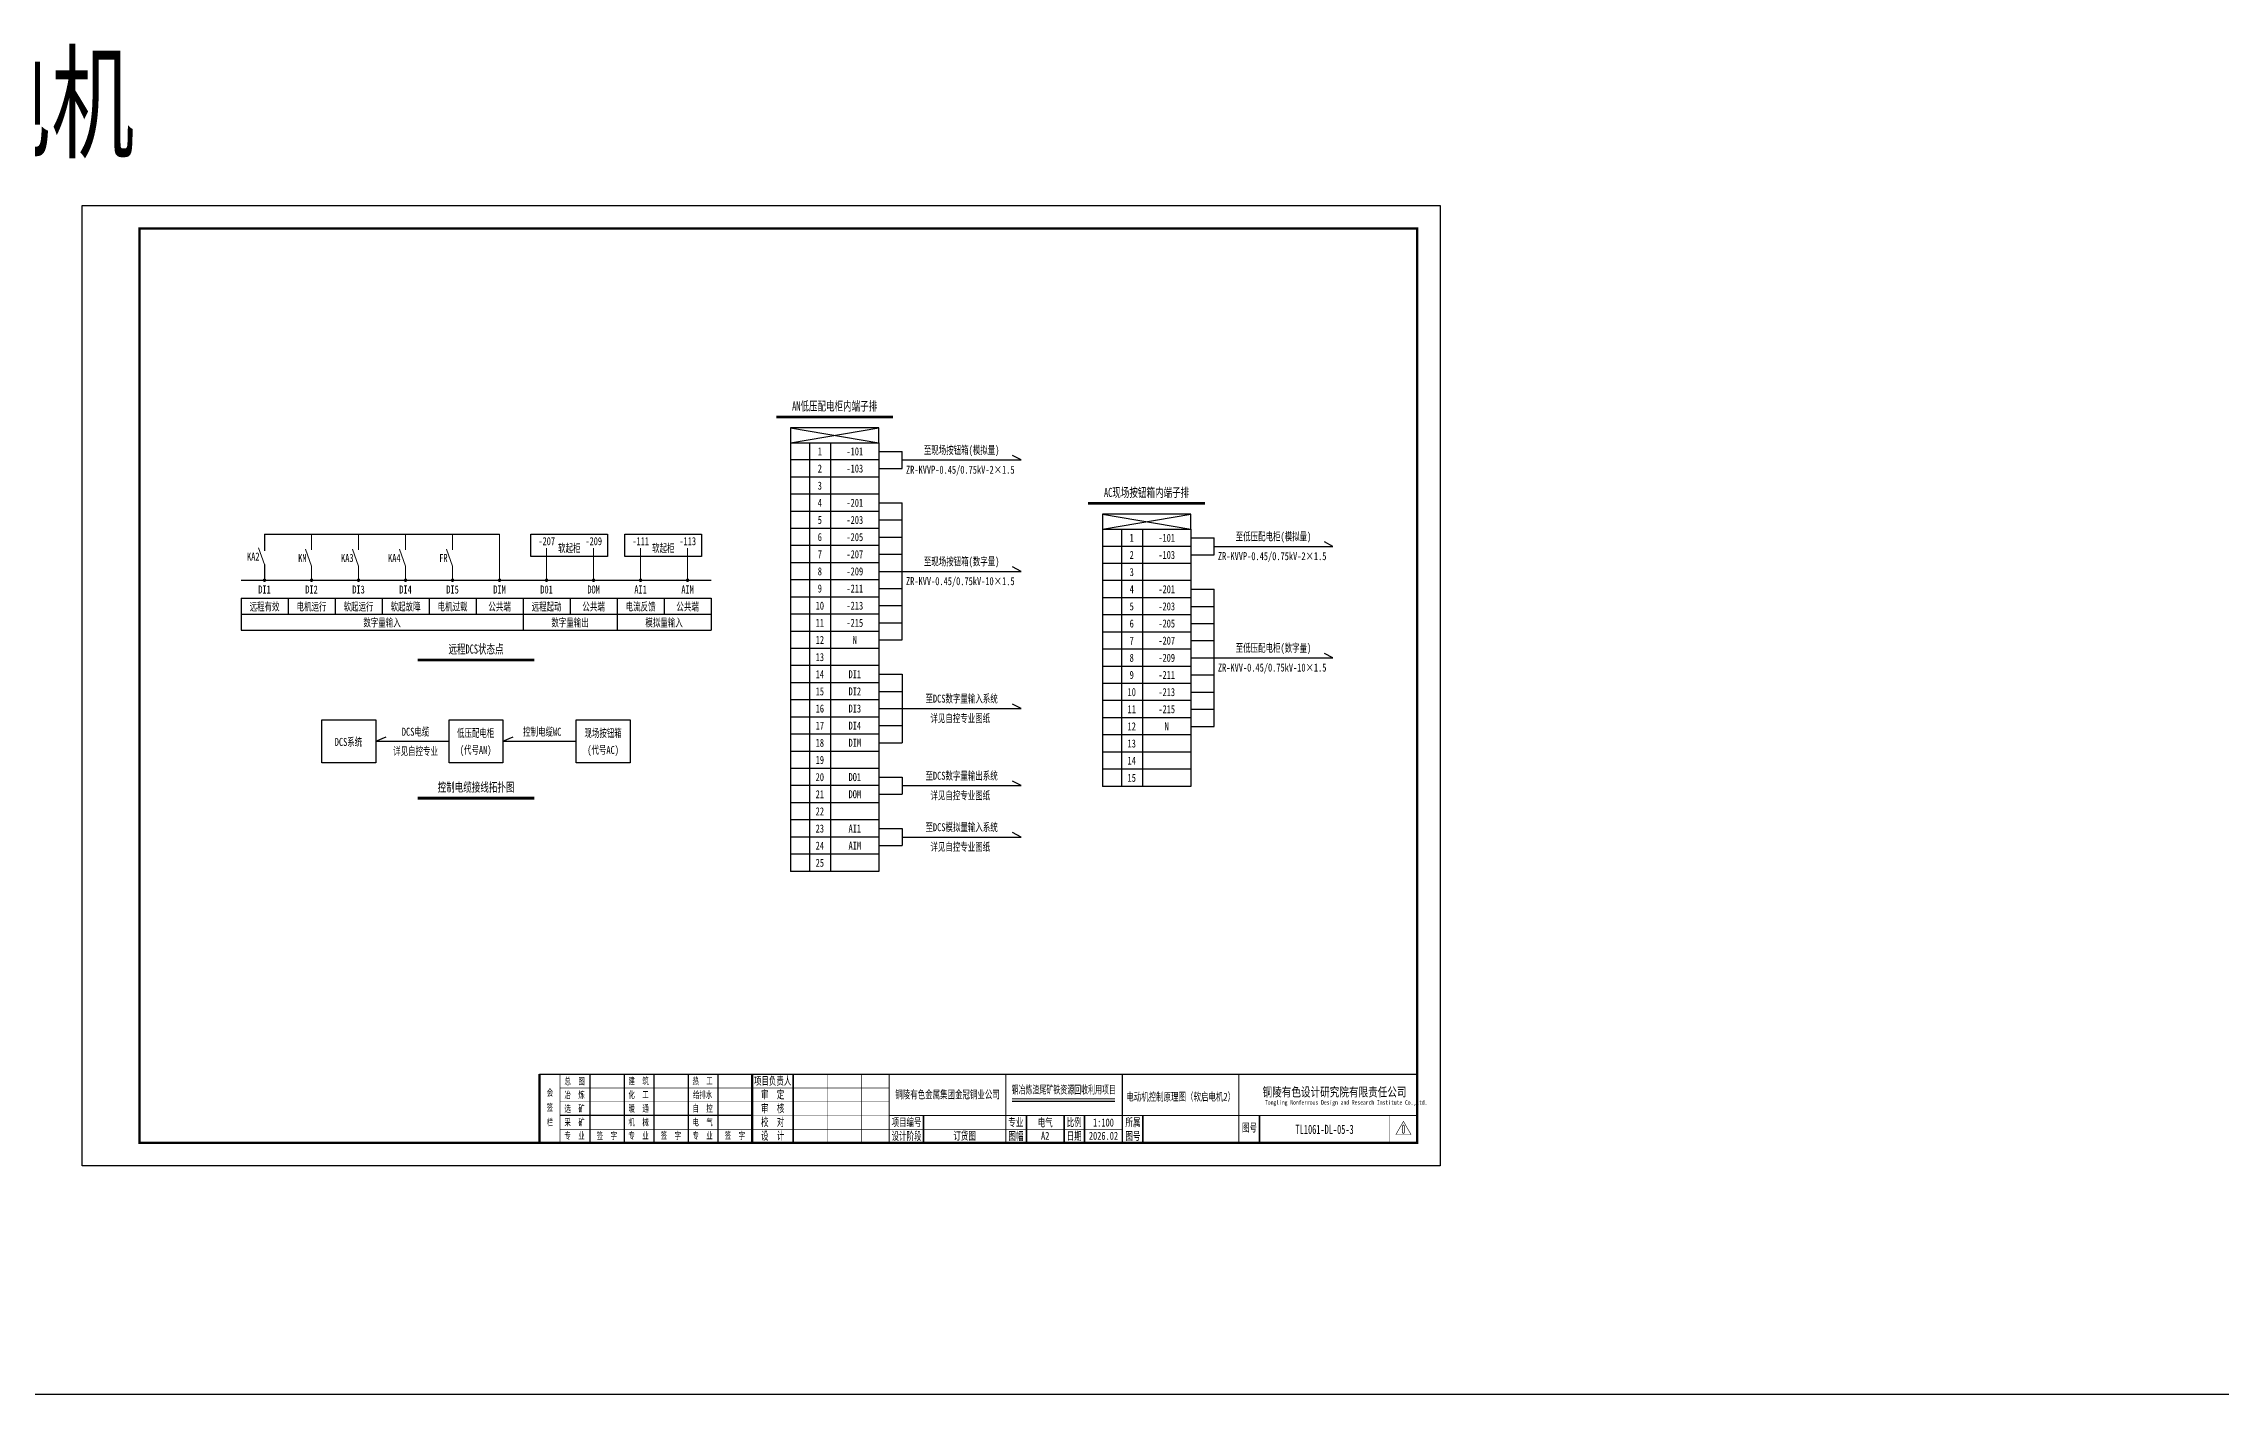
# Model space of a CAD drawing. Header units: millimetres. Extents: x 401220 to 2750366, y -101310 to 943175.
# Drawn here: x 1328851 to 1424086, y 628022 to 687110 of the extents above; entities that cross this region are included whole.
import ezdxf
from ezdxf.enums import TextEntityAlignment as Align

# ---------------------------------------------------------------- set-up
doc = ezdxf.new("R2010")
doc.units = ezdxf.units.MM
for name, color, linetype, lineweight in [('CAXA0层', 7, 'Continuous', 25), ('SW', 8, 'Continuous', 20), ('TEXT', 4, 'Continuous', 0)]:
    doc.layers.add(name, color=color, linetype=linetype, lineweight=lineweight)
for name, color, linetype in [('动力平面设备层', 1, 'Continuous'), ('图框', 7, 'Continuous'), ('标注-照明', 7, 'Continuous'), ('照明平面导线层', 3, 'Continuous'), ('照明平面设备层', 1, 'Continuous')]:
    doc.layers.add(name, color=color, linetype=linetype)
doc.styles.add('HZ', font='simsun.ttf', dxfattribs={"width": 0.75})
doc.styles.add('标准', font='NSimSun.ttf', dxfattribs={"width": 0.667})

# ---------------------------------------------------------------- blocks, each defined once
blk = doc.blocks.new('3')
at = {"layer": 'TEXT', "color": 7, "lineweight": 25, "style": 'HZ', "width": 0.75}
for s, height, p in [('铜陵有色设计研究院有限责任公司', 400, (221501, 249018)), ('Tongling Nonferrous Design and Research Institute Co.,Ltd.', 200, (221613, 248659))]:
    blk.add_text(s, height=height, dxfattribs=at).set_placement(p)
blk = doc.blocks.new('铜陵有色图签02')
at = {"layer": '图框', "linetype": 'Continuous', "lineweight": 50}
for p, q in [((-38401, 3003), (-38401, 1)), ((-29100, 3001), (-29100, 0))]:
    blk.add_line(p, q, dxfattribs=at)
at = {"layer": '图框', "color": 7, "linetype": 'Continuous', "lineweight": 25}
for p, q in [((-36201, 3010), (-36201, 9)), ((-34701, 3010), (-34701, 9)), ((-33401, 3017), (-33401, 16)), ((-31901, 3017), (-31901, 16)), ((-30601, 3017), (-30601, 16)), ((-29100, 1201), (-37501, 1201))]:
    blk.add_line(p, q, dxfattribs=at)
at = {"layer": '图框', "color": 7, "linetype": 'Continuous', "lineweight": 35}
for p, q in [((-27300, 3001), (-27300, 1)), ((-21600, 1197), (-21600, -3)), ((-17100, 1200), (-17100, 0)), ((-15450, 0), (-15450, 1200)), ((-14550, 1200), (-14550, 0)), ((-12000, 1201), (-12000, 1)), ((-6900, 1202), (-6900, 2))]:
    blk.add_line(p, q, dxfattribs=at)
at = {"layer": '图框', "lineweight": 25}
blk.add_line((-17723, 1830), (-13223, 1830), dxfattribs=at)
at = {"layer": '图框', "lineweight": 70, "const_width": 70}
blk.add_lwpolyline([(-17980, 3001), (0, 3001), (-38401, 3001)], dxfattribs=at)
at = {"layer": '图框', "color": 7, "linetype": 'Continuous', "lineweight": 25, "const_width": 25}
for points in [[(-37501, 3000), (-37501, 0)], [(-25800, 3001), (-25800, 1)], [(-24300, 3001), (-24300, 1)], [(-23100, 2401), (-37501, 2401)], [(-23100, 1801), (-37501, 1801)], [(-23100, 1201), (-29100, 1201)], [(-602, 943), (-932, 371), (-272, 371), (-602, 943)], [(-12900, 600), (-18000, 600), (-37501, 600)]]:
    blk.add_lwpolyline(points, dxfattribs=at)
at = {"layer": '图框', "linetype": 'Continuous', "lineweight": 50, "const_width": 50}
for points in [[(-23100, 3001), (-23100, 1)], [(-18000, 3000), (-18000, 0)]]:
    blk.add_lwpolyline(points, dxfattribs=at)
at = {"layer": '图框', "lineweight": 50, "const_width": 50}
for points in [[(-12900, 3001), (-12900, 1)], [(-7800, 3001), (-7800, 1)], [(0, 3000), (0, 0)], [(-23100, 1200), (0, 1200)]]:
    blk.add_lwpolyline(points, dxfattribs=at)
at = {"layer": '图框', "lineweight": 25, "const_width": 35}
blk.add_lwpolyline([(-17723, 1930), (-13223, 1930)], dxfattribs=at)
at = {"layer": '图框', "color": 7, "linetype": 'Continuous', "lineweight": 35, "const_width": 25}
blk.add_lwpolyline([(-1200, 1201), (-1200, 0)], dxfattribs=at)
at = {"layer": '图框', "linetype": 'Continuous', "lineweight": 70, "const_width": 70}
blk.add_lwpolyline([(-38401, 1), (0, 0)], dxfattribs=at)
at = {"layer": '图框', "lineweight": 25}
blk.add_blockref('3', (-228268, -246986), dxfattribs=at)
at = {"layer": 'TEXT', "color": 7, "lineweight": 25, "style": '标准', "width": 0.667}
for s, height, p in [('总  图', 300, (-36862, 2555)), ('建  筑', 300, (-34062, 2562)), ('热  工', 300, (-31262, 2562)), ('项目负责人', 350, (-28197, 2541)), ('会', 300, (-37942, 2054)), ('冶  炼', 300, (-36862, 1955)), ('化  工', 300, (-34062, 1962)), ('给排水', 300, (-31262, 1962)), ('审  定', 350, (-28197, 1941)), ('栏', 300, (-37942, 754)), ('签', 300, (-37942, 1404)), ('采  矿', 300, (-36862, 754)), ('选  矿', 300, (-36862, 1355)), ('机  械', 300, (-34062, 761)), ('暖  通', 300, (-34062, 1362)), ('电  气', 300, (-31262, 761)), ('自  控', 300, (-31262, 1362)), ('校  对', 350, (-28197, 741)), ('审  核', 350, (-28197, 1341)), ('项目编号', 350, (-22343, 730)), ('专业', 350, (-17559, 730)), ('比例', 350, (-15009, 730)), ('所属', 350, (-12438, 730)), ('专  业', 300, (-36862, 170)), ('签  字', 300, (-35449, 170)), ('专  业', 300, (-34062, 177)), ('签  字', 300, (-32649, 177)), ('专  业', 300, (-31262, 177)), ('签  字', 300, (-29849, 177)), ('设  计', 350, (-28197, 139)), ('设计阶段', 350, (-22343, 130)), ('图幅', 350, (-17559, 130)), ('日期', 350, (-15009, 130)), ('图号', 350, (-12438, 130)), ('图号', 350, (-7339, 495))]:
    blk.add_text(s, height=height, dxfattribs=at).set_placement(p, align=Align.CENTER)

msp = doc.modelspace()

# ---------------------------------------------------------------- linework, layer by layer
at = {"color": 2, "linetype": 'ByBlock', "lineweight": 25}
for p, q in [((1361528.3, 670297.5), (1365395.3, 669646.6)), ((1361528.3, 669646.6), (1365395.3, 670297.5)), ((1361528.3, 669646.6), (1361528.3, 650901.6)), ((1361528.3, 669646.6), (1365395.3, 669646.6)), ((1362364.2, 669646.6), (1362364.2, 650901.6)), ((1363283.6, 669646.6), (1363283.6, 650901.6)), ((1365395.3, 669646.6), (1365395.3, 650901.6)), ((1365395.3, 668896.8), (1361528.3, 668896.8)), ((1365395.3, 668147), (1361528.3, 668147)), ((1365395.3, 667397.2), (1361528.3, 667397.2)), ((1365395.3, 666647.4), (1361528.3, 666647.4)), ((1365395.3, 665897.6), (1361528.3, 665897.6)), ((1365395.3, 665147.8), (1361528.3, 665147.8)), ((1365395.3, 664398), (1361528.3, 664398)), ((1365395.3, 663648.2), (1361528.3, 663648.2)), ((1365395.3, 662898.4), (1361528.3, 662898.4)), ((1365395.3, 662148.6), (1361528.3, 662148.6)), ((1365395.3, 661398.8), (1361528.3, 661398.8)), ((1365395.3, 660649), (1361528.3, 660649)), ((1365395.3, 659899.2), (1361528.3, 659899.2)), ((1365395.3, 659149.4), (1361528.3, 659149.4)), ((1365395.3, 658399.6), (1361528.3, 658399.6)), ((1365395.3, 657649.8), (1361528.3, 657649.8)), ((1365395.3, 656900), (1361528.3, 656900)), ((1365395.3, 656150.2), (1361528.3, 656150.2)), ((1365395.3, 655400.4), (1361528.3, 655400.4)), ((1365395.3, 654650.6), (1361528.3, 654650.6)), ((1365395.3, 653900.8), (1361528.3, 653900.8)), ((1365395.3, 653151), (1361528.3, 653151)), ((1365395.3, 652401.2), (1361528.3, 652401.2)), ((1365395.3, 651651.4), (1361528.3, 651651.4)), ((1365395.3, 650901.6), (1361528.3, 650901.6))]:
    msp.add_line(p, q, dxfattribs=at)
at = {"color": 1, "linetype": 'ByBlock'}
for p, q in [((1365395.3, 669271.7), (1366414.3, 669271.7)), ((1366414.3, 668521.9), (1366414.3, 669271.7)), ((1366414.3, 668896.8), (1371615.5, 668896.8)), ((1365395.3, 668521.9), (1366414.3, 668521.9)), ((1365395.3, 667022.3), (1366414.3, 667022.3)), ((1366414.3, 661023.9), (1366414.3, 667022.3)), ((1365395.3, 666272.5), (1366414.3, 666272.5)), ((1365395.3, 665522.7), (1366414.3, 665522.7)), ((1365395.3, 664772.9), (1366414.3, 664772.9)), ((1379039.5, 665492.3), (1380058.5, 665492.3)), ((1379039.5, 664742.5), (1380058.5, 664742.5)), ((1380058.5, 664742.5), (1380058.5, 665492.3)), ((1380058.5, 665117.4), (1385259.8, 665117.4)), ((1365395.3, 664023.1), (1366414.3, 664023.1)), ((1366414.3, 664023.1), (1371615.5, 664023.1)), ((1365395.3, 663273.3), (1366414.3, 663273.3)), ((1379039.5, 663242.9), (1380058.5, 663242.9)), ((1380058.5, 657244.5), (1380058.5, 663242.9)), ((1365395.3, 662523.5), (1366414.3, 662523.5)), ((1379039.5, 662493.1), (1380058.5, 662493.1)), ((1365395.3, 661773.7), (1366414.3, 661773.7)), ((1365395.3, 661023.9), (1366414.3, 661023.9)), ((1379039.5, 661743.3), (1380058.5, 661743.3)), ((1379039.5, 660993.5), (1380058.5, 660993.5)), ((1379039.5, 660243.7), (1380058.5, 660243.7)), ((1380058.5, 660243.7), (1385259.8, 660243.7)), ((1365395.3, 659524.3), (1366414.3, 659524.3)), ((1379039.5, 659493.9), (1380058.5, 659493.9)), ((1365395.3, 658774.5), (1366414.3, 658774.5)), ((1379039.5, 658744.1), (1380058.5, 658744.1)), ((1365395.3, 658024.7), (1366414.3, 658024.7)), ((1365395.3, 657274.9), (1366414.3, 657274.9)), ((1366414.3, 658024.7), (1371615.5, 658024.7)), ((1379039.5, 657994.3), (1380058.5, 657994.3)), ((1379039.5, 657244.5), (1380058.5, 657244.5)), ((1365395.3, 656525.1), (1366414.3, 656525.1)), ((1365395.3, 655025.5), (1366414.3, 655025.5)), ((1365395.3, 654275.7), (1366414.3, 654275.7)), ((1366414.3, 654650.6), (1371615.5, 654650.6)), ((1365395.3, 652776.1), (1366414.3, 652776.1)), ((1366414.3, 652401.2), (1371615.5, 652401.2)), ((1365395.3, 652026.3), (1366414.3, 652026.3))]:
    msp.add_line(p, q, dxfattribs=at)
at = {"color": 3, "linetype": 'ByBlock', "lineweight": 25}
for p, q in [((1375172.5, 666518.1), (1379039.5, 665867.2)), ((1375172.5, 665867.2), (1379039.5, 666518.1)), ((1375172.5, 665867.2), (1375172.5, 654620.2)), ((1375172.5, 665867.2), (1379039.5, 665867.2)), ((1376008.4, 665867.2), (1376008.4, 654620.2)), ((1376927.8, 665867.2), (1376927.8, 654620.2)), ((1379039.5, 665867.2), (1379039.5, 654620.2)), ((1379039.5, 665117.4), (1375172.5, 665117.4)), ((1379039.5, 664367.6), (1375172.5, 664367.6)), ((1379039.5, 663617.8), (1375172.5, 663617.8)), ((1379039.5, 662868), (1375172.5, 662868)), ((1379039.5, 662118.2), (1375172.5, 662118.2)), ((1379039.5, 661368.4), (1375172.5, 661368.4)), ((1379039.5, 660618.6), (1375172.5, 660618.6)), ((1379039.5, 659868.8), (1375172.5, 659868.8)), ((1379039.5, 659119), (1375172.5, 659119)), ((1379039.5, 658369.2), (1375172.5, 658369.2)), ((1379039.5, 657619.4), (1375172.5, 657619.4)), ((1379039.5, 656869.6), (1375172.5, 656869.6)), ((1379039.5, 656119.8), (1375172.5, 656119.8)), ((1379039.5, 655370), (1375172.5, 655370)), ((1379039.5, 654620.2), (1375172.5, 654620.2))]:
    msp.add_line(p, q, dxfattribs=at)
at = {"color": 3}
msp.add_line((1608777.1, 628021.7), (1079541.3, 628021.7), dxfattribs=at)
at = {"color": 2, "linetype": 'ByBlock', "lineweight": 25}
msp.add_lwpolyline([(1361528.3, 669646.6), (1365395.3, 669646.6), (1365395.3, 670297.5), (1361528.3, 670297.5)], close=True, dxfattribs=at)
at = {"color": 3, "linetype": 'ByBlock', "lineweight": 25}
msp.add_lwpolyline([(1375172.5, 665867.2), (1379039.5, 665867.2), (1379039.5, 666518.1), (1375172.5, 666518.1)], close=True, dxfattribs=at)
at = {"color": 7, "linetype": 'ByBlock', "lineweight": 20, "const_width": 75}
for points in [[(1338480.2, 663635.4, 1), (1338555.2, 663635.4, 1)], [(1340536.7, 663635.4, 1), (1340611.7, 663635.4, 1)], [(1342593.2, 663635.4, 1), (1342668.2, 663635.4, 1)], [(1344649.7, 663635.4, 1), (1344724.7, 663635.4, 1)], [(1346706.2, 663635.4, 1), (1346781.2, 663635.4, 1)], [(1348762.7, 663635.4, 1), (1348837.7, 663635.4, 1)], [(1350819.2, 663635.4, 1), (1350894.2, 663635.4, 1)], [(1352875.7, 663635.4, 1), (1352950.7, 663635.4, 1)], [(1354932.2, 663635.4, 1), (1355007.2, 663635.4, 1)], [(1356988.7, 663635.4, 1), (1357063.7, 663635.4, 1)]]:
    msp.add_lwpolyline(points, format="xyb", close=True, dxfattribs=at)
at = {"layer": 'CAXA0层', "color": 2, "linetype": 'ByBlock', "lineweight": 40}
for p, q in [((1360912.7, 670800.9), (1366010.8, 670800.9)), ((1345222.9, 660170.8), (1350321.1, 660170.8)), ((1345222.9, 654131.4), (1350321.1, 654131.4))]:
    msp.add_line(p, q, dxfattribs=at)
at = {"layer": 'CAXA0层', "color": 2, "linetype": 'ByBlock', "lineweight": 0}
for p, q in [((1360912.7, 670735.4), (1366010.8, 670735.4)), ((1345222.9, 660105.3), (1350321.1, 660105.3)), ((1345222.9, 654065.9), (1350321.1, 654065.9))]:
    msp.add_line(p, q, dxfattribs=at)
at = {"layer": 'CAXA0层', "color": 3, "linetype": 'ByBlock', "lineweight": 40}
msp.add_line((1374557, 667021.5), (1379655.1, 667021.5), dxfattribs=at)
at = {"layer": 'CAXA0层', "color": 3, "linetype": 'ByBlock', "lineweight": 0}
msp.add_line((1374557, 666956), (1379655.1, 666956), dxfattribs=at)
at = {"layer": 'SW', "color": 7, "linetype": 'ByBlock', "lineweight": 25}
for p, q in [((1337489.5, 662850.5), (1358054.5, 662850.5)), ((1337489.5, 662850.5), (1337489.5, 661454.1)), ((1339546, 662850.5), (1339546, 662152.3)), ((1341602.5, 662850.5), (1341602.5, 662152.3)), ((1343659, 662850.5), (1343659, 662152.3)), ((1345715.5, 662850.5), (1345715.5, 662152.3)), ((1347772, 662850.5), (1347772, 662152.3)), ((1349828.5, 662850.5), (1349828.5, 661454.1)), ((1351885, 662850.5), (1351885, 662152.3)), ((1353941.5, 662850.5), (1353941.5, 661454.1)), ((1355998, 662850.5), (1355998, 662152.3)), ((1358054.5, 662850.5), (1358054.5, 661454.1)), ((1337489.5, 662152.3), (1358054.5, 662152.3)), ((1337489.5, 661454.1), (1358054.5, 661454.1))]:
    msp.add_line(p, q, dxfattribs=at)
at = {"layer": '动力平面设备层', "color": 1, "linetype": 'ByBlock', "lineweight": -3, "ltscale": 100}
for p, q in [((1371615.5, 668896.8), (1371238.9, 669090)), ((1385259.8, 665117.4), (1384883.2, 665310.6)), ((1371615.5, 664023.1), (1371238.9, 664216.3)), ((1385259.8, 660243.7), (1384883.2, 660436.9)), ((1366414.3, 659524.3), (1366414.3, 656525.1)), ((1371615.5, 658024.7), (1371238.9, 658217.9)), ((1366414.3, 655025.5), (1366414.3, 654275.7)), ((1371615.5, 654650.6), (1371238.9, 654843.8)), ((1366414.3, 652776.1), (1366414.3, 652026.3)), ((1371615.5, 652401.2), (1371238.9, 652594.4))]:
    msp.add_line(p, q, dxfattribs=at)
at = {"layer": '动力平面设备层', "color": 3, "linetype": 'ByBlock', "lineweight": -3, "ltscale": 100}
for p, q in [((1350161.8, 665643.2), (1353520.4, 665643.2)), ((1350161.8, 664670.7), (1350161.8, 665643.2)), ((1353520.4, 665643.2), (1353520.4, 664670.7)), ((1354274.8, 665643.2), (1357633.4, 665643.2)), ((1354274.8, 664670.7), (1354274.8, 665643.2)), ((1357633.4, 665643.2), (1357633.4, 664670.7)), ((1353520.4, 664670.7), (1350161.8, 664670.7)), ((1357633.4, 664670.7), (1354274.8, 664670.7))]:
    msp.add_line(p, q, dxfattribs=at)
at = {"layer": '图框', "linetype": 'Continuous', "lineweight": 100, "const_width": 100}
msp.add_lwpolyline([(1333045.8, 639021.7), (1388945.8, 639021.7), (1388945.8, 679021.7), (1333045.8, 679021.7)], close=True, dxfattribs=at)
at = {"layer": '标注-照明', "linetype": 'ByBlock', "lineweight": 25, "ltscale": 100}
for p, q in [((1338517.7, 665643.2), (1338517.7, 664924.2)), ((1338517.7, 665643.2), (1348800.2, 665643.2)), ((1338517.7, 664320.8), (1338517.7, 663635.4)), ((1337489.5, 663635.4), (1358054.5, 663635.4)), ((1343387.5, 656589.4), (1343840.1, 656792.5)), ((1343387.5, 656589.4), (1346593.8, 656589.4)), ((1348950.2, 656589.4), (1349402.8, 656792.5)), ((1348950.2, 656589.4), (1352156.5, 656589.4))]:
    msp.add_line(p, q, dxfattribs=at)
for points in [[(1343387.5, 655643.5), (1341031.1, 655643.5), (1341031.1, 657535.3), (1343387.5, 657535.3)], [(1348950.2, 655643.5), (1346593.8, 655643.5), (1346593.8, 657535.3), (1348950.2, 657535.3)], [(1354512.9, 655643.5), (1352156.5, 655643.5), (1352156.5, 657535.3), (1354512.9, 657535.3)]]:
    msp.add_lwpolyline(points, close=True, dxfattribs=at)
at = {"layer": '照明平面导线层', "color": 0, "linetype": 'ByBlock', "lineweight": 20}
for p, q in [((1338517.7, 664320.8), (1338256.3, 665051.9)), ((1340574.2, 664256.9), (1340312.8, 664988.1)), ((1340574.2, 664958.7), (1340574.2, 665643.2)), ((1342630.7, 664256.9), (1342369.3, 664988.1)), ((1342630.7, 664958.7), (1342630.7, 665643.2)), ((1344687.2, 664256.9), (1344425.8, 664988.1)), ((1344687.2, 664958.7), (1344687.2, 665643.2)), ((1346743.7, 664256.9), (1346482.3, 664988.1)), ((1346743.7, 664958.7), (1346743.7, 665643.2)), ((1348800.2, 663635.4), (1348800.2, 665643.2)), ((1350856.7, 663635.4), (1350856.7, 665041.7)), ((1352913.2, 663635.4), (1352913.2, 665041.7)), ((1354969.7, 663635.4), (1354969.7, 665041.7)), ((1357026.2, 663635.4), (1357026.2, 665041.7)), ((1340574.2, 663635.4), (1340574.2, 664256.9)), ((1342630.7, 663635.4), (1342630.7, 664256.9)), ((1344687.2, 663635.4), (1344687.2, 664256.9)), ((1346743.7, 663635.4), (1346743.7, 664256.9))]:
    msp.add_line(p, q, dxfattribs=at)
at = {"layer": '照明平面设备层', "color": 0, "lineweight": -3, "ltscale": 100}
msp.add_lwpolyline([(1330545.8, 680021.7), (1389945.8, 680021.7), (1389945.8, 638021.7), (1330545.8, 638021.7)], close=True, dxfattribs=at)

# ---------------------------------------------------------------- block references
at = {"layer": '图框', "lineweight": 25}
msp.add_blockref('铜陵有色图签02', (1388945.8, 639021.7), dxfattribs=at)

# ---------------------------------------------------------------- texts
at = {"layer": 'SW', "color": 4, "linetype": 'ByBlock', "lineweight": 25, "style": '标准', "width": 0.667}
for s, height, p in [('软起电机', 4000, (1325545.8, 682521.2)), ('DCS电缆', 350, (1345125.8, 656833.8)), ('低压配电柜', 350, (1347753.7, 656775.5)), ('控制电缆WC', 350, (1350666.9, 656833.8)), ('现场按钮箱', 350, (1353330.5, 656775.5)), ('DCS系统', 350, (1342191, 656387.3)), ('详见自控专业', 350, (1345125.8, 655985.1)), ('(代号AN)', 350, (1347753.7, 656036.7)), ('(代号AC)', 350, (1353330.5, 656036.7))]:
    msp.add_text(s, height=height, dxfattribs=at).set_placement(p, align=Align.CENTER)
at = {"layer": 'SW', "color": 2, "linetype": 'ByBlock', "lineweight": 25, "style": '标准', "width": 0.667}
for s, p in [('AN低压配电柜内端子排', (1363461.5, 671055.9)), ('远程DCS状态点', (1347771.8, 660425.8)), ('控制电缆接线拓扑图', (1347771.8, 654386.4))]:
    msp.add_text(s, height=400, dxfattribs=at).set_placement(p, align=Align.CENTER)
at = {"layer": 'SW', "color": 7, "linetype": 'ByBlock', "lineweight": 25, "style": '标准', "width": 0.667}
for s, p in [('至现场按钮箱(模拟量)', (1369013.5, 669154)), ('2', (1362812.4, 668347)), ('1', (1362812.4, 669096.8)), ('-101', (1364341.7, 669096.8)), ('-103', (1364341.7, 668347)), ('ZR-KVVP-0.45/0.75kV-2×1.5', (1368956.5, 668294.1)), ('3', (1362812.4, 667597.2)), ('4', (1362812.4, 666847.4)), ('-201', (1364341.7, 666847.4)), ('5', (1362812.4, 666097.6)), ('6', (1362812.4, 665347.8)), ('-203', (1364341.7, 666097.6)), ('-205', (1364341.7, 665347.8)), ('至低压配电柜(模拟量)', (1382657.7, 665374.6)), ('-207', (1350862.4, 665168.8)), ('软起柜', (1351851.1, 664862.8)), ('-209', (1352918.9, 665168.8)), ('-111', (1354975.4, 665168.8)), ('软起柜', (1355964.1, 664862.8)), ('-113', (1357031.9, 665168.8)), ('7', (1362812.4, 664598)), ('-207', (1364341.7, 664598)), ('2', (1376456.6, 664567.6)), ('1', (1376456.6, 665317.4)), ('-101', (1377985.9, 665317.4)), ('-103', (1377985.9, 664567.6)), ('ZR-KVVP-0.45/0.75kV-2×1.5', (1382600.7, 664514.7)), ('8', (1362812.4, 663848.2)), ('-209', (1364341.7, 663848.2)), ('ZR-KVV-0.45/0.75kV-10×1.5', (1368956.5, 663420.4)), ('至现场按钮箱(数字量)', (1369013.5, 664280.3)), ('3', (1376456.6, 663817.8)), ('DI1', (1338518.3, 663055)), ('DI2', (1340574.8, 663055)), ('DI3', (1342631.3, 663055)), ('DI4', (1344687.8, 663055)), ('DI5', (1346744.3, 663055)), ('DIM', (1348800.8, 663055)), ('D01', (1350857.3, 663055)), ('DOM', (1352913.8, 663055)), ('AI1', (1354970.3, 663055)), ('AIM', (1357026.8, 663055)), ('9', (1362812.4, 663098.4)), ('-211', (1364341.7, 663098.4)), ('4', (1376456.6, 663068)), ('-201', (1377985.9, 663068)), ('远程有效', (1338518.3, 662306.5)), ('电机运行', (1340574.8, 662306.5)), ('软起运行', (1342631.3, 662306.5)), ('数字量输入', (1343659, 661608.3)), ('软起故障', (1344687.8, 662306.5)), ('电机过载', (1346744.3, 662306.5)), ('公共端', (1348800.8, 662306.5)), ('远程起动', (1350857.3, 662306.5)), ('数字量输出', (1351885, 661608.3)), ('公共端', (1352913.8, 662306.5)), ('电流反馈', (1354970.3, 662306.5)), ('模拟量输入', (1355998, 661608.3)), ('公共端', (1357026.8, 662306.5)), ('10', (1362812.4, 662348.6)), ('11', (1362812.4, 661598.8)), ('-213', (1364341.7, 662348.6)), ('-215', (1364341.7, 661598.8)), ('5', (1376456.6, 662318.2)), ('6', (1376456.6, 661568.4)), ('-203', (1377985.9, 662318.2)), ('-205', (1377985.9, 661568.4)), ('12', (1362812.4, 660849)), ('N', (1364341.7, 660849)), ('7', (1376456.6, 660818.6)), ('-207', (1377985.9, 660818.6)), ('13', (1362812.4, 660099.2)), ('8', (1376456.6, 660068.8)), ('-209', (1377985.9, 660068.8)), ('ZR-KVV-0.45/0.75kV-10×1.5', (1382600.7, 659641)), ('至低压配电柜(数字量)', (1382657.7, 660500.9)), ('14', (1362812.4, 659349.4)), ('DI1', (1364341.7, 659349.4)), ('9', (1376456.6, 659319)), ('-211', (1377985.9, 659319)), ('15', (1362812.4, 658599.6)), ('16', (1362812.4, 657849.8)), ('DI2', (1364341.7, 658599.6)), ('DI3', (1364341.7, 657849.8)), ('至DCS数字量输入系统', (1369013.5, 658281.9)), ('10', (1376456.6, 658569.2)), ('11', (1376456.6, 657819.4)), ('-213', (1377985.9, 658569.2)), ('-215', (1377985.9, 657819.4)), ('17', (1362812.4, 657100)), ('DI4', (1364341.7, 657100)), ('详见自控专业图纸', (1368956.5, 657422)), ('12', (1376456.6, 657069.6)), ('N', (1377985.9, 657069.6)), ('18', (1362812.4, 656350.2)), ('DIM', (1364341.7, 656350.2)), ('13', (1376456.6, 656319.8)), ('19', (1362812.4, 655600.4)), ('至DCS数字量输出系统', (1369013.5, 654907.8)), ('14', (1376456.6, 655570)), ('20', (1362812.4, 654850.6)), ('21', (1362812.4, 654100.8)), ('DO1', (1364341.7, 654850.6)), ('DOM', (1364341.7, 654100.8)), ('详见自控专业图纸', (1368956.5, 654047.9)), ('15', (1376456.6, 654820.2)), ('22', (1362812.4, 653351)), ('23', (1362812.4, 652601.2)), ('AI1', (1364341.7, 652601.2)), ('至DCS模拟量输入系统', (1369013.5, 652658.4)), ('24', (1362812.4, 651851.4)), ('25', (1362812.4, 651101.6)), ('AIM', (1364341.7, 651851.4)), ('详见自控专业图纸', (1368956.5, 651798.4))]:
    msp.add_text(s, height=350, dxfattribs=at).set_placement(p, align=Align.CENTER)
at = {"layer": 'SW', "color": 3, "linetype": 'ByBlock', "lineweight": 25, "style": '标准', "width": 0.667}
msp.add_text('AC现场按钮箱内端子排', height=400, dxfattribs=at).set_placement((1377105.8, 667276.5), align=Align.CENTER)
at = {"layer": 'SW', "color": 7, "linetype": 'ByBlock', "lineweight": 25, "style": '标准', "width": 0.667}
for s, p in [('KA2', (1338300.8, 664673.1)), ('KM', (1340357.3, 664609.3)), ('KA3', (1342413.8, 664609.3)), ('KA4', (1344470.3, 664609.3)), ('FR', (1346526.8, 664609.3))]:
    msp.add_text(s, height=350, dxfattribs=at).set_placement(p, align=Align.MIDDLE_RIGHT)
at = {"layer": 'SW', "color": 4, "linetype": 'Continuous', "lineweight": 25, "style": '标准'}
for s, height, width, p in [('铜陵有色金属集团金冠铜业公司', 350, 0.667, (1368399.6, 640968)), ('铜冶炼渣尾矿铁资源回收利用项目', 350, 0.62, (1373483.3, 641179.6)), ('电动机控制原理图（软启电机2）', 350, 0.667, (1378596.7, 640868.6)), ('电气', 350, 0.667, (1372670, 639740)), ('1:100', 350, 0.667, (1375220, 639740)), ('A2', 350, 0.667, (1372670, 639160.3)), ('2026.02', 350, 0.667, (1375220, 639160.3)), ('TL1061-DL-05-3', 400, 0.667, (1384895.1, 639416.8)), ('0', 400, 0.667, (1388343.6, 639429.7))]:
    msp.add_text(s, height=height, dxfattribs=dict(at, width=width)).set_placement(p, align=Align.CENTER)
at = {"layer": 'SW', "color": 1, "linetype": 'Continuous', "lineweight": 25, "style": '标准', "width": 0.667}
msp.add_text('订货图', height=350, dxfattribs=at).set_placement((1369145.2, 639160.3), align=Align.CENTER)

doc.saveas('drawing.dxf')
